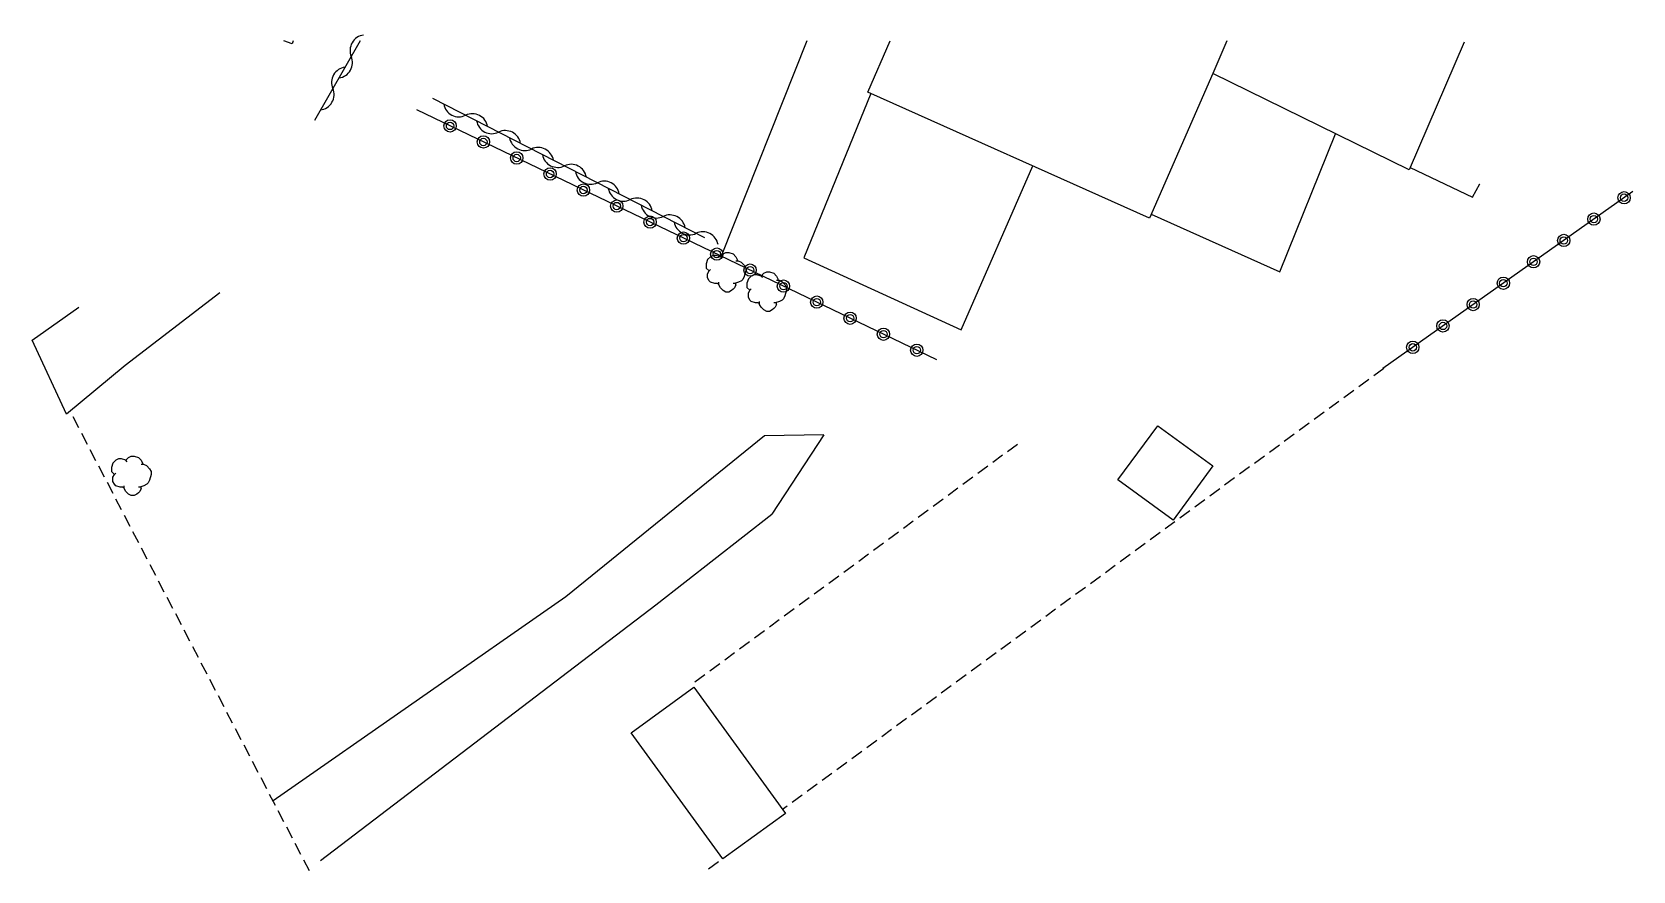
# Model space of a CAD drawing. Header units: millimetres. Extents: x 114000 to 115000, y 119000 to 120001.
# Drawn here: x 114303.5 to 114368.4, y 119966.3 to 120000.4 of the extents above; entities that cross this region are included whole.
import ezdxf

# ---------------------------------------------------------------- set-up
doc = ezdxf.new("R2010")
doc.units = ezdxf.units.MM
doc.linetypes.add('DASHED', pattern=[0.75, 0.5, -0.25])
doc.layers.get('0').update_dxf_attribs({"linetype": 'CONTINUOUS'})
for name, color, linetype in [('W0101', 7, 'CONTINUOUS'), ('W0104', 1, 'CONTINUOUS'), ('W0112', 1, 'DASHED'), ('W0211', 2, 'CONTINUOUS'), ('W0214', 2, 'CONTINUOUS'), ('W0300', 7, 'CONTINUOUS'), ('W0310', 3, 'CONTINUOUS'), ('W0323', 7, 'CONTINUOUS'), ('W0333', 7, 'CONTINUOUS')]:
    doc.layers.add(name, color=color, linetype=linetype)

# ---------------------------------------------------------------- blocks, each defined once
blk = doc.blocks.new('T300')
for p, q in [((-0.571, 0.686), (-0.686, 0.629)), ((-0.457, 0.686), (-0.571, 0.686)), ((-0.286, 0.629), (-0.457, 0.686)), ((-0.286, 0.629), (-0.171, 0.743)), ((-0.171, 0.743), (-0.057, 0.8)), ((-0.057, 0.8), (0.057, 0.8)), ((0.057, 0.8), (0.229, 0.743)), ((0.229, 0.743), (0.343, 0.629)), ((-0.8, 0.514), (-0.857, 0.343)), ((-0.857, 0.343), (-0.857, 0.171)), ((-0.857, 0.171), (-0.743, 0.057)), ((-0.686, 0.629), (-0.8, 0.514)), ((-0.8, -0.057), (-0.743, 0.057)), ((-0.743, 0.057), (-0.686, 0.114)), ((-0.229, 0.571), (-0.286, 0.629)), ((0.343, 0.629), (0.4, 0.514)), ((0.457, 0.457), (0.343, 0.457)), ((0.4, 0.514), (0.4, 0.457)), ((0.571, 0.4), (0.457, 0.457)), ((0.571, 0.4), (0.686, 0.286)), ((0.686, 0.286), (0.743, 0.171)), ((0.743, 0.057), (0.686, -0.171)), ((0.743, 0.171), (0.743, 0.057)), ((-0.8, -0.171), (-0.8, -0.057)), ((-0.8, -0.229), (-0.8, -0.171)), ((-0.743, -0.343), (-0.8, -0.229)), ((-0.686, -0.4), (-0.743, -0.343)), ((-0.514, -0.457), (-0.686, -0.4)), ((-0.4, -0.457), (-0.514, -0.457)), ((-0.4, -0.457), (-0.343, -0.457)), ((-0.343, -0.457), (-0.343, -0.4)), ((-0.343, -0.514), (-0.343, -0.457)), ((-0.286, -0.629), (-0.343, -0.514)), ((-0.171, -0.743), (-0.286, -0.629)), ((0.286, -0.457), (0.229, -0.457)), ((0.286, -0.629), (0.229, -0.686)), ((0.457, -0.4), (0.286, -0.457)), ((0.343, -0.514), (0.286, -0.629)), ((0.343, -0.514), (0.343, -0.457)), ((0.571, -0.343), (0.457, -0.4)), ((0.629, -0.286), (0.571, -0.343)), ((0.686, -0.171), (0.629, -0.286)), ((-0.057, -0.8), (-0.171, -0.743)), ((0.057, -0.8), (-0.057, -0.8)), ((0.171, -0.743), (0.057, -0.8)), ((0.229, -0.686), (0.171, -0.743))]:
    blk.add_line(p, q)
blk = doc.blocks.new('t310o')
at = {"color": 0, "linetype": 'Continuous'}
for centre, start, end in [((-0.5, 0.375), 216.8699, 323.1304), ((0.5, -0.375), 36.8699, 143.1303)]:
    blk.add_arc(centre, 0.625, start, end, dxfattribs=at)
blk = doc.blocks.new('t323o')
at = {"color": 0, "linetype": 'Continuous'}
for radius in [0.25, 0.15]:
    blk.add_circle((0, 0), radius, dxfattribs=at)

msp = doc.modelspace()

# ---------------------------------------------------------------- linework, layer by layer
at = {"layer": 'W0101'}
for points in [[(114314.073, 120000), (114314.033, 119999.883), (114313.698, 120000)], [(114337.383, 119997.917), (114338.284, 120000)], [(114351.943, 120000), (114351.367, 119998.683)], [(114351.367, 119998.683), (114348.8, 119992.817), (114337.383, 119997.917)]]:
    msp.add_lwpolyline(points, dxfattribs=at)
at = {"layer": 'W0104'}
for points in [[(114361.56, 119999.948), (114359.333, 119994.767), (114351.367, 119998.683)], [(114337.499, 119997.865), (114334.783, 119991.2), (114341.167, 119988.283), (114344.067, 119994.931)], [(114348.866, 119992.968), (114354.083, 119990.633), (114356.35, 119996.233)], [(114359.377, 119994.87), (114361.9, 119993.667), (114362.197, 119994.206), (114362.197, 119994.206)], [(114311.1, 119989.783), (114307.267, 119986.833), (114304.883, 119984.867), (114303.483, 119987.867), (114305.383, 119989.2)]]:
    msp.add_lwpolyline(points, dxfattribs=at)
for points in [[(114349.133, 119984.4), (114351.367, 119982.767), (114349.767, 119980.567), (114347.517, 119982.2)], [(114327.783, 119971.95), (114330.317, 119973.8), (114334.033, 119968.683), (114331.5, 119966.833)]]:
    msp.add_lwpolyline(points, close=True, dxfattribs=at)
at = {"layer": 'W0112'}
for points in [[(114358.3, 119986.717), (114333.917, 119968.833)], [(114314.736, 119966.347), (114305.033, 119984.983)], [(114330.367, 119974.017), (114343.6, 119983.767)], [(114331.317, 119966.717), (114330.801, 119966.347)]]:
    msp.add_lwpolyline(points, dxfattribs=at)
at = {"layer": 'W0211'}
for points in [[(114335.6, 119984.033), (114333.183, 119983.983), (114325.133, 119977.467)], [(114325.133, 119977.467), (114313.257, 119969.188)]]:
    msp.add_lwpolyline(points, dxfattribs=at)
at = {"layer": 'W0214'}
for points in [[(114335.6, 119984.033), (114333.483, 119980.817)], [(114315.183, 119966.767), (114328.783, 119977.133), (114333.483, 119980.817)]]:
    msp.add_lwpolyline(points, dxfattribs=at)
at = {"layer": 'W0310'}
for points in [[(114316.794, 120000), (114314.933, 119996.767)], [(114330.767, 119992.017), (114319.733, 119997.667)]]:
    msp.add_lwpolyline(points, dxfattribs=at)
at = {"layer": 'W0323'}
for points in [[(114340.183, 119987.067), (114319.083, 119997.2)], [(114368.408, 119993.896), (114358.267, 119986.718), (114358.283, 119986.718)]]:
    msp.add_lwpolyline(points, dxfattribs=at)
at = {"layer": 'W0333'}
msp.add_lwpolyline([(114334.901, 120000), (114331.433, 119991.267)], dxfattribs=at)

# ---------------------------------------------------------------- block references
at = {"layer": 'W0300', "rotation": 359.9999899823337}
for p in [(114331.683, 119990.617), (114333.333, 119989.833), (114307.567, 119982.367)]:
    msp.add_blockref('T300', p, dxfattribs=at)
at = {"layer": 'W0310'}
for p, rotation in [((114316.43, 119999.367), 240.0679388236546), ((114315.681, 119998.067), 240.0679388236546), ((114321.068, 119996.983), 152.8851180450341), ((114322.403, 119996.3), 152.8851180450341), ((114323.738, 119995.616), 152.8851180450341), ((114325.074, 119994.932), 152.8851180450341), ((114326.409, 119994.249), 152.8851180450341), ((114327.744, 119993.565), 152.8851180450341), ((114329.079, 119992.881), 152.8851180450341), ((114330.414, 119992.198), 152.8851180450341)]:
    msp.add_blockref('t310o', p, dxfattribs=dict(at, rotation=rotation))
at = {"layer": 'W0323'}
for p, rotation in [((114320.435, 119996.551), 154.3479604113854), ((114321.787, 119995.901), 154.3479604113854), ((114323.139, 119995.252), 154.3479604113854), ((114324.492, 119994.603), 154.3479604113854), ((114325.844, 119993.953), 154.3479604113854), ((114368.048, 119993.642), 215.2930604471707), ((114327.196, 119993.304), 154.3479604113854), ((114366.824, 119992.775), 215.2930604471707), ((114328.548, 119992.655), 154.3479604113854), ((114329.9, 119992.005), 154.3479604113854), ((114365.6, 119991.909), 215.2930604471707), ((114331.252, 119991.356), 154.3479604113854), ((114364.376, 119991.042), 215.2930604471707), ((114332.605, 119990.706), 154.3479604113854), ((114363.151, 119990.176), 215.2930604471707), ((114333.957, 119990.057), 154.3479604113854), ((114335.309, 119989.408), 154.3479604113854), ((114361.927, 119989.309), 215.2930604471707), ((114336.661, 119988.758), 154.3479604113854), ((114360.703, 119988.442), 215.2930604471707), ((114338.013, 119988.109), 154.3479604113854), ((114359.478, 119987.576), 215.2930604471707), ((114339.365, 119987.46), 154.3479604113854)]:
    msp.add_blockref('t323o', p, dxfattribs=dict(at, rotation=rotation))

doc.saveas('drawing.dxf')
